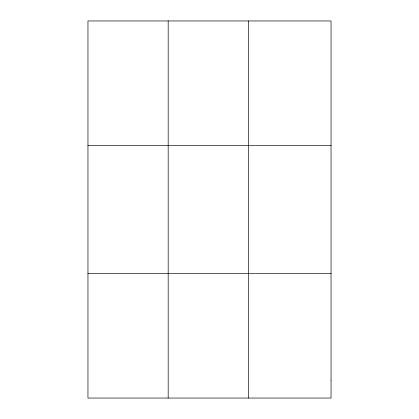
<?xml version="1.0" encoding="UTF-8"?>
<svg xmlns="http://www.w3.org/2000/svg" width="419" height="419" viewBox="0 0 419 419"><rect width="100%" height="100%" fill="white"/><g stroke="black" fill="none" stroke-linecap="round" stroke-linejoin="round"><path stroke-width="0.63" d="M168.176 20.95L168.176 398.05M248.394 20.95L248.394 398.05M87.959 145.393L331.041 145.393M87.959 273.607L331.041 273.607M331.041 380.274L331.041 398.05L87.959 398.05L87.959 20.95L331.041 20.95L331.041 380.274"/></g></svg>
